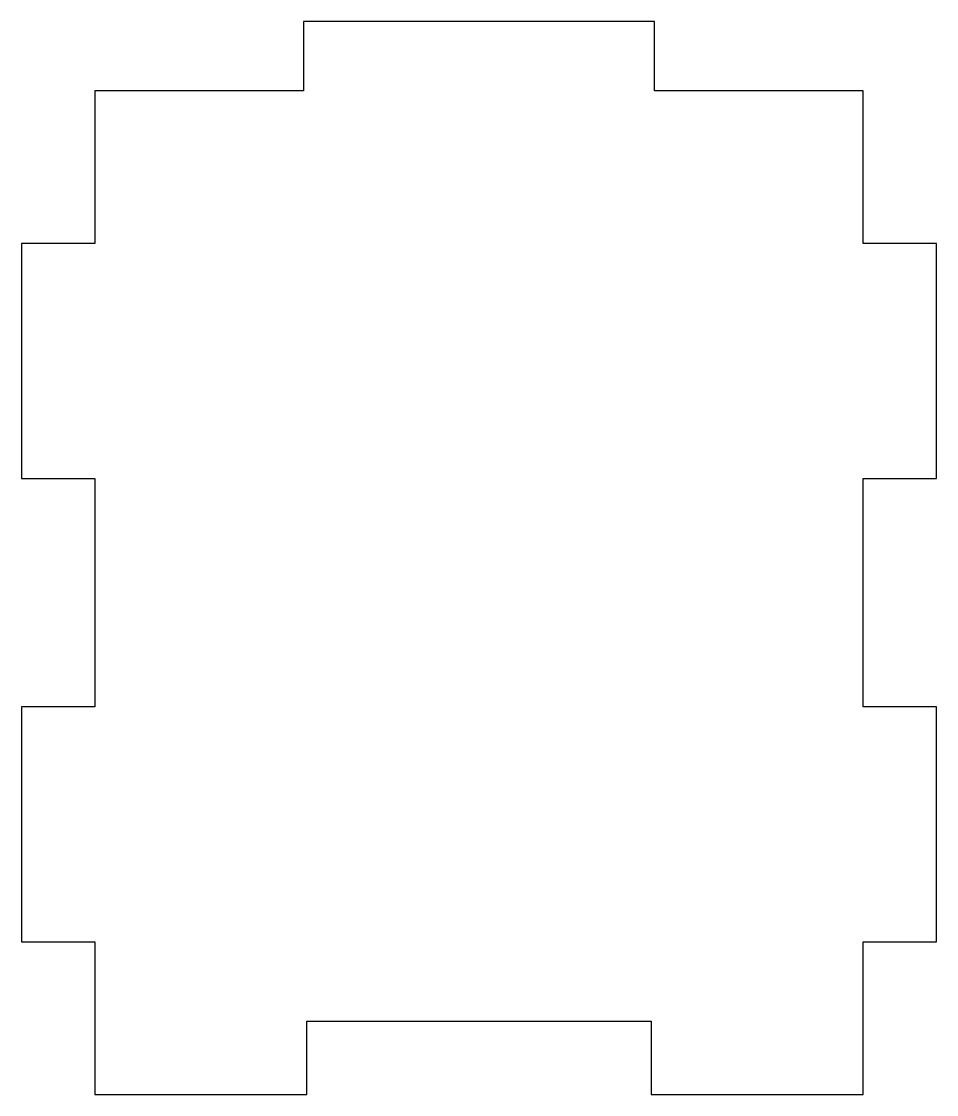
# Model space of a CAD drawing. Header units: millimetres. Extents: x -19.7 to 19.7, y -23.2 to 23.2.
import ezdxf

# ---------------------------------------------------------------- set-up
doc = ezdxf.new("R2010")
doc.units = ezdxf.units.MM
doc.layers.add('PERIMETER', color=5, linetype='CONTINUOUS')

msp = doc.modelspace()

# ---------------------------------------------------------------- linework, layer by layer
at = {"layer": 'PERIMETER'}
for p, q in [((7.575, 23.16), (-7.575, 23.16)), ((-7.575, 23.16), (-7.575, 20.16)), ((7.575, 20.16), (7.575, 23.16)), ((-7.575, 20.16), (-16.575, 20.16)), ((-16.575, 20.16), (-16.575, 13.575)), ((16.575, 20.16), (7.575, 20.16)), ((16.575, 13.575), (16.575, 20.16)), ((-16.575, 13.575), (-19.745, 13.575)), ((-19.745, 13.575), (-19.745, 3.425)), ((19.745, 13.575), (16.575, 13.575)), ((19.745, 3.425), (19.745, 13.575)), ((-19.745, 3.425), (-16.575, 3.425)), ((-16.575, 3.425), (-16.575, -6.425)), ((16.575, -6.425), (16.575, 3.425)), ((16.575, 3.425), (19.745, 3.425)), ((-16.575, -6.425), (-19.745, -6.425)), ((-19.745, -6.425), (-19.745, -16.575)), ((19.745, -6.425), (16.575, -6.425)), ((19.745, -16.575), (19.745, -6.425)), ((-19.745, -16.575), (-16.575, -16.575)), ((-16.575, -16.575), (-16.575, -23.16)), ((16.575, -23.16), (16.575, -16.575)), ((16.575, -16.575), (19.745, -16.575)), ((-7.425, -23.16), (-7.425, -19.99)), ((-7.425, -19.99), (7.425, -19.99)), ((7.425, -19.99), (7.425, -23.16)), ((-16.575, -23.16), (-7.425, -23.16)), ((7.425, -23.16), (16.575, -23.16))]:
    msp.add_line(p, q, dxfattribs=at)

doc.saveas('drawing.dxf')
